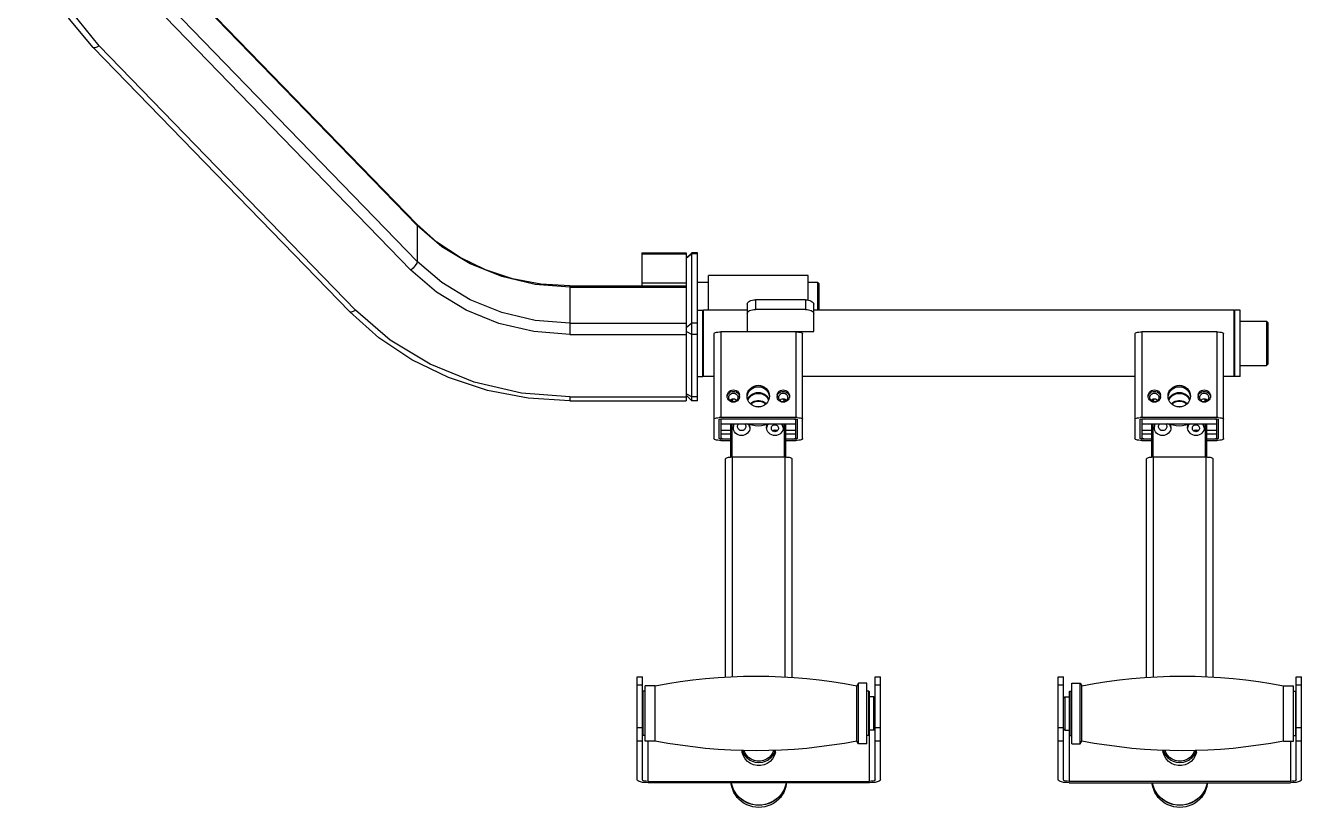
# Model space of a CAD drawing. Header units: millimetres. Extents: x 24547 to 62889, y 34568 to 56011.
# Drawn here: x 29896 to 30622, y 44770 to 45215 of the extents above; entities that cross this region are included whole.
import ezdxf

# ---------------------------------------------------------------- set-up
doc = ezdxf.new("R2010")
doc.units = ezdxf.units.MM
doc.linetypes.add('PEN_TYPE_1', pattern=[0])

# ---------------------------------------------------------------- blocks, each defined once
blk = doc.blocks.new('A$C18FB2BB5')
at = {"color": 7, "linetype": 'PEN_TYPE_1'}
for points in [[(326.47, 432.78), (312.93, 448.93), (302.14, 466.55), (294.27, 485.29), (289.51, 504.82), (287.89, 524.68)], [(329.86, 433.72), (313.95, 453.39), (302.22, 475.16), (295.04, 498.37), (292.63, 522.33)], [(364.65, 482.67), (510.53, 332.1)], [(364.87, 482), (510.76, 331.45)], [(364.87, 461.52), (510.76, 310.97)], [(361.25, 456.51), (507.13, 305.96)], [(329.86, 433.72), (328.48, 432.88), (327.3, 432.55), (326.47, 432.78)], [(326.47, 432.78), (472.35, 282.23)], [(329.86, 433.72), (475.74, 283.16)], [(597.68, 296.97), (581.17, 298.02), (565.03, 301.11), (549.56, 306.19), (535.14, 313.15), (522.02, 321.84), (510.53, 332.1)], [(510.53, 332.1), (510.76, 331.45)], [(597.68, 296.36), (577.98, 297.85), (558.87, 302.28), (540.94, 309.51), (524.74, 319.34), (510.76, 331.45)], [(510.76, 331.45), (510.76, 310.97)], [(638.66, 315.89), (663.87, 315.89)], [(638.66, 315.89), (638.66, 296.97)], [(638.66, 315.25), (663.87, 315.25)], [(667.01, 315.89), (663.87, 312.73)], [(663.87, 315.89), (663.87, 231.54)], [(667.01, 315.25), (663.87, 312.53)], [(670.17, 315.89), (667.01, 315.89)], [(667.01, 231.54), (667.01, 315.89)], [(670.17, 315.25), (667.01, 315.25)], [(670.17, 231.54), (670.17, 315.89)], [(510.76, 310.97), (510.47, 309.86), (509.69, 308.53), (508.52, 307.16), (507.13, 305.96)], [(597.68, 269.4), (577.15, 270.96), (557.25, 275.57), (538.58, 283.11), (521.7, 293.36), (507.13, 305.96)], [(597.68, 275.85), (577.98, 277.34), (558.87, 281.77), (540.94, 289.03), (524.74, 298.85), (510.76, 310.97)], [(638.66, 298.7), (663.87, 298.7)], [(676.48, 298.93), (670.17, 298.93)], [(733.22, 302.88), (676.48, 302.88)], [(676.48, 283.17), (676.48, 302.88)], [(733.22, 288.9), (733.22, 302.88)], [(738.72, 298.93), (733.22, 298.93)], [(738.72, 283.17), (738.72, 298.93)], [(739.52, 298.15), (738.72, 298.93)], [(739.52, 283.17), (739.52, 298.15)], [(597.68, 296.97), (663.87, 296.97)], [(597.68, 296.97), (597.68, 269.4)], [(597.68, 296.36), (663.87, 296.36)], [(475.74, 283.16), (474.35, 282.33), (473.18, 282), (472.35, 282.23)], [(597.68, 233.92), (570.04, 236), (543.23, 242.22), (518.09, 252.38), (495.36, 266.16), (475.74, 283.16)], [(670.17, 283.17), (673.33, 283.17)], [(673.7, 283.17), (673.33, 282.8)], [(673.33, 245.35), (673.33, 283.17)], [(698.54, 283.17), (673.7, 283.17)], [(673.7, 245.35), (673.7, 283.17)], [(698.54, 286.69), (698.64, 287.14), (698.9, 287.6), (699.34, 287.99), (699.92, 288.35), (700.64, 288.66), (701.47, 288.87), (702.36, 289), (703.27, 289.06)], [(698.54, 286.69), (698.54, 271)], [(698.54, 281.22), (698.64, 281.69), (698.9, 282.13), (699.34, 282.55), (699.92, 282.91), (700.64, 283.2), (701.47, 283.42), (702.36, 283.56), (703.27, 283.59)], [(731.63, 289.06), (703.27, 289.06)], [(703.27, 289.06), (703.27, 283.59)], [(731.63, 283.59), (703.27, 283.59)], [(731.63, 289.06), (731.63, 283.59)], [(731.63, 289.06), (732.56, 289), (733.43, 288.87), (734.26, 288.66), (734.98, 288.35), (735.57, 287.99), (736.01, 287.6), (736.28, 287.14), (736.36, 286.69)], [(731.63, 283.59), (732.56, 283.56), (733.43, 283.42), (734.26, 283.2), (734.98, 282.91), (735.57, 282.55), (736.01, 282.13), (736.28, 281.69), (736.36, 281.22)], [(736.36, 271), (736.36, 286.69)], [(975.54, 283.17), (736.36, 283.17)], [(975.54, 245.35), (975.54, 283.17)], [(975.91, 282.8), (975.54, 283.17)], [(975.91, 245.35), (975.91, 283.17)], [(979.06, 283.17), (975.91, 283.17)], [(979.06, 245.35), (979.06, 283.17)], [(597.68, 231.54), (573.98, 233.04), (550.77, 237.5), (528.57, 244.84), (507.8, 254.88), (488.92, 267.45), (472.35, 282.23)], [(979.06, 276.86), (994.08, 276.86)], [(994.08, 276.86), (994.08, 251.66)], [(994.08, 276.86), (994.83, 276.11)], [(994.83, 276.11), (994.83, 252.41)], [(597.68, 275.85), (663.87, 275.85)], [(597.68, 269.4), (663.87, 269.4)], [(667.01, 275.86), (663.87, 273.15)], [(667.01, 269.4), (663.87, 270.96)], [(670.17, 275.86), (667.01, 275.86)], [(670.17, 269.4), (667.01, 269.4)], [(679.63, 269.76), (679.72, 269.99), (680.02, 270.22), (680.49, 270.41), (681.11, 270.57), (681.86, 270.69), (682.69, 270.77), (683.56, 270.79)], [(679.63, 269.76), (679.63, 210.04)], [(726.13, 270.79), (683.56, 270.79)], [(683.56, 270.79), (683.56, 222.07)], [(698.54, 271), (736.36, 271)], [(726.13, 270.79), (726.13, 222.07)], [(726.13, 270.79), (727.01, 270.77), (727.84, 270.69), (728.58, 270.57), (729.2, 270.41), (729.67, 270.22), (729.97, 269.99), (730.07, 269.76)], [(730.07, 210.04), (730.07, 269.76)], [(919.18, 269.76), (919.27, 269.99), (919.57, 270.22), (920.04, 270.41), (920.66, 270.57), (921.41, 270.69), (922.24, 270.77), (923.12, 270.79)], [(919.18, 269.76), (919.18, 210.04)], [(965.68, 270.79), (923.12, 270.79)], [(923.12, 270.79), (923.12, 222.07)], [(965.68, 270.79), (965.68, 222.07)], [(965.68, 270.79), (966.56, 270.77), (967.39, 270.69), (968.13, 270.57), (968.75, 270.41), (969.23, 270.22), (969.52, 269.99), (969.62, 269.76)], [(969.62, 210.04), (969.62, 269.76)], [(979.06, 251.66), (994.08, 251.66)], [(994.08, 251.66), (994.83, 252.41)], [(670.17, 245.35), (673.33, 245.35)], [(673.7, 245.35), (673.33, 245.74)], [(679.63, 245.35), (673.7, 245.35)], [(698.52, 233.86), (698.6, 235.45), (698.96, 236.61), (699.55, 237.66), (700.35, 238.61), (701.31, 239.36), (702.41, 239.94), (703.6, 240.3), (704.84, 240.4), (706.09, 240.3), (707.28, 239.94), (708.39, 239.36), (709.35, 238.61), (710.14, 237.66), (710.73, 236.61), (711.09, 235.45), (711.17, 233.86)], [(698.6, 234.67), (698.96, 235.84), (699.55, 236.88), (700.35, 237.83), (701.31, 238.58), (702.41, 239.16), (703.6, 239.5), (704.84, 239.62), (706.09, 239.5), (707.28, 239.16), (708.39, 238.58), (709.35, 237.83), (710.14, 236.88), (710.73, 235.84), (711.09, 234.67)], [(698.8, 235.32), (698.88, 235.58), (699.34, 236.56), (699.99, 237.44), (700.77, 238.18), (701.68, 238.8), (702.69, 239.26), (703.76, 239.52), (704.85, 239.62), (705.96, 239.52), (707.03, 239.26), (708.04, 238.8), (708.94, 238.18), (709.74, 237.44), (710.37, 236.56), (710.75, 235.78)], [(919.18, 245.35), (730.07, 245.35)], [(938.07, 233.86), (938.15, 235.45), (938.51, 236.61), (939.1, 237.66), (939.9, 238.61), (940.86, 239.36), (941.96, 239.94), (943.15, 240.3), (944.39, 240.4), (945.64, 240.3), (946.83, 239.94), (947.94, 239.36), (948.9, 238.61), (949.69, 237.66), (950.28, 236.61), (950.64, 235.45), (950.74, 233.86)], [(938.15, 234.67), (938.51, 235.84), (939.1, 236.88), (939.9, 237.83), (940.86, 238.58), (941.96, 239.16), (943.15, 239.5), (944.39, 239.62), (945.64, 239.5), (946.83, 239.16), (947.94, 238.58), (948.9, 237.83), (949.69, 236.88), (950.28, 235.84), (950.64, 234.67)], [(938.35, 235.32), (938.43, 235.58), (938.89, 236.56), (939.54, 237.44), (940.32, 238.18), (941.23, 238.8), (942.24, 239.26), (943.3, 239.52), (944.42, 239.62), (945.51, 239.52), (946.59, 239.26), (947.59, 238.8), (948.51, 238.18), (949.29, 237.44), (949.92, 236.56), (950.3, 235.78)], [(975.54, 245.35), (969.62, 245.35)], [(975.91, 245.74), (975.54, 245.35)], [(979.06, 245.35), (975.91, 245.35)], [(597.68, 233.92), (663.87, 233.92)], [(597.68, 233.92), (597.68, 231.54)], [(667.01, 233.92), (663.87, 235.5)], [(667.01, 231.54), (663.94, 234.64)], [(670.17, 233.92), (667.01, 233.92)], [(694.18, 233.48), (693.92, 232.75), (693.48, 232.1), (692.92, 231.54), (692.24, 231.12), (691.47, 230.86), (690.68, 230.8), (689.88, 230.86), (689.11, 231.12), (688.43, 231.54), (687.86, 232.1), (687.44, 232.75), (687.16, 233.48), (687.08, 234.25)], [(687.13, 233.86), (687.16, 235.03), (687.44, 235.76), (687.86, 236.43), (688.43, 236.98), (689.11, 237.37), (689.88, 237.63), (690.68, 237.73), (691.47, 237.63), (692.24, 237.37), (692.92, 236.98), (693.48, 236.43), (693.92, 235.76), (694.18, 235.03)], [(687.16, 234.25), (687.44, 234.98), (687.86, 235.65), (688.43, 236.2), (689.11, 236.59), (689.88, 236.85), (690.68, 236.95), (691.47, 236.85), (692.24, 236.59), (692.92, 236.2), (693.48, 235.65), (693.92, 234.98), (694.18, 234.25)], [(688.11, 233.46), (688.17, 234.02), (688.35, 234.54), (688.66, 235.03), (689.07, 235.42), (689.55, 235.71), (690.11, 235.91), (690.68, 235.95), (691.25, 235.91), (691.78, 235.71), (692.27, 235.42), (692.68, 235.03), (692.99, 234.54), (693.18, 234.02), (693.25, 233.46)], [(693.25, 233.46), (693.18, 232.91), (692.99, 232.39), (692.68, 231.93), (692.27, 231.53), (691.78, 231.23), (691.25, 231.06), (690.68, 230.99), (690.11, 231.06), (689.55, 231.23), (689.07, 231.53), (688.66, 231.93), (688.35, 232.39), (688.17, 232.91), (688.11, 233.46)], [(688.74, 231.84), (689.07, 232.16), (689.55, 232.46), (690.11, 232.62), (690.68, 232.68), (691.25, 232.62), (691.78, 232.46), (692.27, 232.16), (692.6, 231.84)], [(689.52, 232.42), (689.28, 231.41)], [(690.34, 232.65), (690.03, 231.09)], [(694.23, 233.86), (694.18, 235.03)], [(694.18, 233.48), (694.26, 234.25)], [(698.6, 233.06), (698.49, 234.25)], [(698.52, 233.82), (698.55, 234.25)], [(698.55, 234.25), (698.8, 235.32)], [(711.22, 234.25), (711.09, 233.06), (710.73, 231.9), (710.14, 230.83), (709.35, 229.92), (708.39, 229.14), (707.28, 228.58), (706.09, 228.22), (704.84, 228.09), (703.6, 228.22), (702.41, 228.58), (701.31, 229.14), (700.35, 229.92), (699.55, 230.83), (698.96, 231.9), (698.6, 233.06)], [(698.85, 232.24), (698.88, 232.33), (699.34, 233.27), (699.99, 234.15), (700.77, 234.93), (701.68, 235.55), (702.69, 235.99), (703.76, 236.26), (704.85, 236.36), (705.96, 236.26), (707.03, 235.99), (708.04, 235.55), (708.94, 234.93), (709.74, 234.15), (710.37, 233.27), (710.84, 232.33), (710.84, 232.29)], [(698.96, 231.9), (699.17, 232.39), (699.63, 233.17), (700.21, 233.89), (700.91, 234.51), (701.7, 235.01), (702.54, 235.42), (703.44, 235.68), (704.38, 235.81), (705.33, 235.81), (706.24, 235.68), (707.15, 235.42), (707.99, 235.01), (708.78, 234.51), (709.46, 233.89), (710.05, 233.17), (710.53, 232.39), (710.73, 231.9)], [(715.45, 234.25), (715.55, 233.48)], [(715.55, 235.03), (715.5, 233.86)], [(715.55, 235.03), (715.81, 235.76), (716.23, 236.43), (716.8, 236.98), (717.48, 237.37), (718.25, 237.63), (719.05, 237.73), (719.84, 237.63), (720.59, 237.37), (721.28, 236.98), (721.85, 236.43), (722.29, 235.76), (722.55, 235.03), (722.58, 233.86)], [(715.55, 234.25), (715.81, 234.98), (716.23, 235.65), (716.8, 236.2), (717.48, 236.59), (718.25, 236.85), (719.05, 236.95), (719.84, 236.85), (720.59, 236.59), (721.28, 236.2), (721.85, 235.65), (722.29, 234.98), (722.55, 234.25)], [(722.64, 234.25), (722.55, 233.48), (722.29, 232.75), (721.85, 232.1), (721.28, 231.54), (720.59, 231.12), (719.84, 230.86), (719.05, 230.8), (718.25, 230.86), (717.48, 231.12), (716.8, 231.54), (716.23, 232.1), (715.81, 232.75), (715.55, 233.48)], [(716.47, 233.46), (716.52, 234.02), (716.72, 234.54), (717.03, 235.03), (717.43, 235.42), (717.92, 235.71), (718.46, 235.91), (719.05, 235.95), (719.62, 235.91), (720.15, 235.71), (720.64, 235.42), (721.05, 235.03), (721.36, 234.54), (721.55, 234.02), (721.62, 233.46)], [(721.62, 233.46), (721.55, 232.91), (721.36, 232.39), (721.05, 231.93), (720.64, 231.53), (720.15, 231.23), (719.62, 231.06), (719.05, 230.99), (718.46, 231.06), (717.92, 231.23), (717.43, 231.53), (717.03, 231.93), (716.72, 232.39), (716.52, 232.91), (716.47, 233.46)], [(717.11, 231.84), (717.43, 232.16), (717.92, 232.46), (718.46, 232.62), (719.05, 232.68), (719.62, 232.62), (720.15, 232.46), (720.64, 232.16), (720.97, 231.84)], [(719.66, 231.06), (719.36, 232.65)], [(720.41, 231.38), (720.17, 232.44)], [(933.73, 233.48), (933.45, 232.75), (933.03, 232.1), (932.47, 231.54), (931.79, 231.12), (931.03, 230.86), (930.23, 230.8), (929.43, 230.86), (928.67, 231.12), (927.98, 231.54), (927.41, 232.1), (926.99, 232.75), (926.73, 233.48), (926.63, 234.25)], [(926.68, 233.86), (926.73, 235.03), (926.99, 235.76), (927.41, 236.43), (927.98, 236.98), (928.67, 237.37), (929.43, 237.63), (930.23, 237.73), (931.03, 237.63), (931.79, 237.37), (932.47, 236.98), (933.03, 236.43), (933.45, 235.76), (933.73, 235.03)], [(926.73, 234.25), (926.99, 234.98), (927.41, 235.65), (927.98, 236.2), (928.67, 236.59), (929.43, 236.85), (930.23, 236.95), (931.03, 236.85), (931.79, 236.59), (932.47, 236.2), (933.03, 235.65), (933.45, 234.98), (933.73, 234.25)], [(927.66, 233.46), (927.72, 234.02), (927.92, 234.54), (928.21, 235.03), (928.62, 235.42), (929.1, 235.71), (929.66, 235.91), (930.23, 235.95), (930.8, 235.91), (931.33, 235.71), (931.82, 235.42), (932.25, 235.03), (932.54, 234.54), (932.73, 234.02), (932.8, 233.46)], [(932.8, 233.46), (932.73, 232.91), (932.54, 232.39), (932.25, 231.93), (931.82, 231.53), (931.33, 231.23), (930.8, 231.06), (930.23, 230.99), (929.66, 231.06), (929.1, 231.23), (928.62, 231.53), (928.21, 231.93), (927.92, 232.39), (927.72, 232.91), (927.66, 233.46)], [(928.31, 231.84), (928.62, 232.16), (929.1, 232.46), (929.66, 232.62), (930.23, 232.68), (930.8, 232.62), (931.33, 232.46), (931.82, 232.16), (932.15, 231.84)], [(929.07, 232.42), (928.83, 231.41)], [(929.89, 232.65), (929.58, 231.09)], [(933.78, 233.86), (933.73, 235.03)], [(933.73, 233.48), (933.82, 234.25)], [(938.15, 233.06), (938.02, 234.25)], [(938.07, 233.82), (938.11, 234.25)], [(938.11, 234.25), (938.35, 235.32)], [(950.77, 234.25), (950.64, 233.06), (950.28, 231.9), (949.69, 230.83), (948.9, 229.92), (947.94, 229.14), (946.83, 228.58), (945.64, 228.22), (944.39, 228.09), (943.15, 228.22), (941.96, 228.58), (940.86, 229.14), (939.9, 229.92), (939.1, 230.83), (938.51, 231.9), (938.15, 233.06)], [(938.4, 232.24), (938.43, 232.33), (938.89, 233.27), (939.54, 234.15), (940.32, 234.93), (941.23, 235.55), (942.24, 235.99), (943.3, 236.26), (944.42, 236.36), (945.51, 236.26), (946.59, 235.99), (947.59, 235.55), (948.51, 234.93), (949.29, 234.15), (949.92, 233.27), (950.39, 232.33), (950.41, 232.29)], [(938.51, 231.9), (938.72, 232.39), (939.2, 233.17), (939.77, 233.89), (940.47, 234.51), (941.25, 235.01), (942.09, 235.42), (942.99, 235.68), (943.93, 235.81), (944.88, 235.81), (945.8, 235.68), (946.7, 235.42), (947.55, 235.01), (948.33, 234.51), (949.01, 233.89), (949.6, 233.17), (950.08, 232.39), (950.28, 231.9)], [(955, 234.25), (955.1, 233.48)], [(955.1, 235.03), (955.05, 233.86)], [(955.1, 235.03), (955.36, 235.76), (955.78, 236.43), (956.35, 236.98), (957.03, 237.37), (957.8, 237.63), (958.6, 237.73), (959.39, 237.63), (960.14, 237.37), (960.83, 236.98), (961.41, 236.43), (961.84, 235.76), (962.1, 235.03), (962.15, 233.86)], [(955.1, 234.25), (955.36, 234.98), (955.78, 235.65), (956.35, 236.2), (957.03, 236.59), (957.8, 236.85), (958.6, 236.95), (959.39, 236.85), (960.14, 236.59), (960.83, 236.2), (961.41, 235.65), (961.84, 234.98), (962.1, 234.25)], [(962.19, 234.25), (962.1, 233.48), (961.84, 232.75), (961.41, 232.1), (960.83, 231.54), (960.14, 231.12), (959.39, 230.86), (958.6, 230.8), (957.8, 230.86), (957.03, 231.12), (956.35, 231.54), (955.78, 232.1), (955.36, 232.75), (955.1, 233.48)], [(956.03, 233.46), (956.09, 234.02), (956.27, 234.54), (956.58, 235.03), (956.99, 235.42), (957.47, 235.71), (958.03, 235.91), (958.6, 235.95), (959.17, 235.91), (959.7, 235.71), (960.21, 235.42), (960.6, 235.03), (960.91, 234.54), (961.1, 234.02), (961.17, 233.46)], [(961.17, 233.46), (961.1, 232.91), (960.91, 232.39), (960.6, 231.93), (960.21, 231.53), (959.7, 231.23), (959.17, 231.06), (958.6, 230.99), (958.03, 231.06), (957.47, 231.23), (956.99, 231.53), (956.58, 231.93), (956.27, 232.39), (956.09, 232.91), (956.03, 233.46)], [(956.68, 231.84), (956.99, 232.16), (957.47, 232.46), (958.03, 232.62), (958.6, 232.68), (959.17, 232.62), (959.7, 232.46), (960.21, 232.16), (960.52, 231.84)], [(959.23, 231.06), (958.91, 232.65)], [(959.96, 231.38), (959.72, 232.44)], [(597.68, 231.54), (663.87, 231.54)], [(670.17, 231.54), (667.01, 231.54)], [(700.35, 229.92), (700.91, 230.42), (701.7, 230.93), (702.54, 231.32), (703.44, 231.58), (704.38, 231.74), (705.33, 231.74), (706.24, 231.58), (707.15, 231.32), (707.99, 230.93), (708.78, 230.42), (709.35, 229.92)], [(700.54, 229.75), (700.77, 229.95), (701.68, 230.57), (702.69, 231.02), (703.76, 231.32), (704.85, 231.4), (705.96, 231.32), (707.03, 231.02), (708.04, 230.57), (708.94, 229.95), (709.17, 229.75)], [(704.69, 228.13), (705, 228.13)], [(939.9, 229.92), (940.47, 230.42), (941.25, 230.93), (942.09, 231.32), (942.99, 231.58), (943.93, 231.74), (944.88, 231.74), (945.8, 231.58), (946.7, 231.32), (947.55, 230.93), (948.33, 230.42), (948.9, 229.92)], [(940.09, 229.75), (940.32, 229.95), (941.23, 230.57), (942.24, 231.02), (943.3, 231.32), (944.42, 231.4), (945.51, 231.32), (946.59, 231.02), (947.59, 230.57), (948.51, 229.95), (948.72, 229.75)], [(944.24, 228.13), (944.55, 228.13)], [(679.63, 221.06), (679.72, 221.29), (680.02, 221.49), (680.49, 221.68), (681.11, 221.84), (681.86, 221.97), (682.65, 222.04)], [(683.56, 222.07), (682.65, 222.04)], [(682.65, 221.06), (683.56, 221.29)], [(682.65, 210.04), (682.65, 221.06)], [(726.13, 222.07), (683.56, 222.07)], [(683.56, 221.29), (726.13, 221.29)], [(683.56, 221.29), (683.56, 209.8)], [(685.14, 221.29), (683.58, 220.9)], [(683.58, 218.44), (726.14, 218.44)], [(689.08, 218.44), (689.08, 199.53)], [(689.86, 218.44), (689.86, 199.56)], [(690.66, 216.34), (691.2, 218.44)], [(693.02, 216.9), (693.07, 217.29), (693.18, 217.68), (693.35, 218.03), (693.57, 218.36), (693.67, 218.44)], [(697.11, 218.44), (697.19, 218.36), (697.43, 218.03), (697.61, 217.68), (697.71, 217.29), (697.74, 216.9)], [(699.71, 217.77), (698.39, 218.44)], [(704.84, 217.12), (703.08, 217.25), (701.37, 217.61), (699.71, 218.2)], [(699.71, 218.2), (699.71, 217.77)], [(699.71, 218.2), (700.12, 216.34)], [(700.57, 217.87), (700.35, 218.44)], [(709.98, 218.2), (708.32, 217.61), (706.6, 217.25), (704.84, 217.12)], [(709.57, 216.34), (709.98, 218.2)], [(711.28, 218.44), (709.98, 217.77)], [(711.18, 218.44), (709.98, 217.84)], [(709.98, 218.2), (709.98, 217.77)], [(712.28, 215.94), (712.29, 216.18), (712.41, 216.64), (712.63, 217.06), (712.96, 217.42), (713.37, 217.68), (713.82, 217.84), (714.31, 217.9)], [(714.31, 217.9), (714.78, 217.84), (715.25, 217.68), (715.64, 217.42), (715.97, 217.06), (716.2, 216.64), (716.31, 216.18), (716.33, 215.94)], [(719, 216.34), (718.23, 218.44)], [(718.48, 218.44), (719.03, 216.34)], [(719.83, 199.58), (719.83, 218.44)], [(720.59, 199.56), (720.59, 218.44)], [(724.56, 221.29), (726.14, 220.9)], [(727.04, 222.04), (726.13, 222.07)], [(726.13, 221.29), (727.04, 221.06)], [(726.14, 210.22), (726.14, 221.29)], [(727.04, 222.04), (727.84, 221.97), (728.58, 221.84), (729.2, 221.68), (729.67, 221.49), (729.97, 221.29), (730.07, 221.06)], [(727.04, 221.06), (727.04, 210.04)], [(919.18, 221.06), (919.27, 221.29), (919.57, 221.49), (920.04, 221.68), (920.66, 221.84), (921.41, 221.97), (922.2, 222.04)], [(923.12, 222.07), (922.2, 222.04)], [(922.2, 221.06), (923.12, 221.29)], [(922.2, 210.04), (922.2, 221.06)], [(965.68, 222.07), (923.12, 222.07)], [(923.12, 221.29), (965.68, 221.29)], [(923.12, 221.29), (923.12, 209.8)], [(924.71, 221.29), (923.13, 220.9)], [(923.13, 218.44), (965.69, 218.44)], [(928.63, 218.44), (928.63, 199.53)], [(929.41, 218.44), (929.41, 199.56)], [(930.21, 216.34), (930.75, 218.44)], [(932.59, 216.9), (932.62, 217.29), (932.73, 217.68), (932.9, 218.03), (933.12, 218.36), (933.22, 218.44)], [(936.66, 218.44), (936.74, 218.36), (936.98, 218.03), (937.16, 217.68), (937.26, 217.29), (937.29, 216.9)], [(939.28, 217.77), (937.94, 218.44)], [(939.28, 218.2), (939.28, 217.77)], [(944.39, 217.12), (942.63, 217.25), (940.92, 217.61), (939.28, 218.2)], [(939.28, 218.2), (939.67, 216.34)], [(940.12, 217.87), (939.9, 218.44)], [(949.53, 218.2), (947.87, 217.61), (946.15, 217.25), (944.39, 217.12)], [(949.12, 216.34), (949.53, 218.2)], [(950.83, 218.44), (949.53, 217.77)], [(950.74, 218.44), (949.53, 217.84)], [(949.53, 218.2), (949.53, 217.77)], [(951.83, 215.94), (951.84, 216.18), (951.96, 216.64), (952.18, 217.06), (952.51, 217.42), (952.92, 217.68), (953.37, 217.84), (953.86, 217.9)], [(953.86, 217.9), (954.33, 217.84), (954.8, 217.68), (955.2, 217.42), (955.52, 217.06), (955.75, 216.64), (955.86, 216.18), (955.88, 215.94)], [(958.55, 216.34), (957.78, 218.44)], [(958.04, 218.44), (958.58, 216.34)], [(959.38, 199.58), (959.38, 218.44)], [(960.16, 199.56), (960.16, 218.44)], [(964.11, 221.29), (965.69, 220.9)], [(966.59, 222.04), (965.68, 222.07)], [(965.68, 221.29), (966.59, 221.06)], [(965.69, 210.22), (965.69, 221.29)], [(966.59, 222.04), (967.39, 221.97), (968.13, 221.84), (968.75, 221.68), (969.23, 221.49), (969.52, 221.29), (969.62, 221.06)], [(966.59, 221.06), (966.59, 210.04)], [(689.08, 214.62), (683.58, 214.62)], [(689.08, 212.66), (683.58, 212.66)], [(700.12, 216.34), (700.04, 215.5), (699.78, 214.62), (699.34, 213.82), (698.73, 213.12), (698, 212.53), (697.17, 212.11), (696.26, 211.85), (695.32, 211.78), (694.39, 211.88), (693.48, 212.16), (692.66, 212.6), (691.95, 213.22), (691.38, 213.93), (690.95, 214.75), (690.71, 215.63), (690.66, 216.34)], [(697.74, 216.9), (697.71, 216.5), (697.61, 216.11), (697.43, 215.76), (697.19, 215.43), (696.89, 215.14), (696.57, 214.91), (696.19, 214.75), (695.8, 214.65), (695.4, 214.62), (694.97, 214.65), (694.58, 214.75), (694.21, 214.91), (693.87, 215.14), (693.57, 215.43), (693.35, 215.76), (693.18, 216.11), (693.07, 216.5), (693.02, 216.9)], [(700.07, 216.34), (699.71, 217.77)], [(719.03, 216.34), (718.96, 215.63), (718.74, 214.75), (718.31, 213.93), (717.74, 213.22), (717.03, 212.6), (716.2, 212.16), (715.3, 211.88), (714.37, 211.78), (713.43, 211.85), (712.52, 212.11), (711.69, 212.53), (710.96, 213.12), (710.35, 213.82), (709.92, 214.62), (709.65, 215.5), (709.57, 216.34)], [(709.98, 217.77), (709.62, 216.34)], [(714.31, 213.97), (713.82, 214.03), (713.37, 214.19), (712.96, 214.45), (712.63, 214.81), (712.41, 215.24), (712.29, 215.69), (712.28, 215.94)], [(712.91, 214.52), (714.31, 215.04)], [(715.55, 214.62), (713.04, 214.62)], [(716.33, 215.94), (716.31, 215.69), (716.2, 215.24), (715.97, 214.81), (715.64, 214.45), (715.25, 214.19), (714.78, 214.03), (714.31, 213.97)], [(714.31, 215.04), (715.68, 214.52)], [(726.14, 214.62), (720.59, 214.62)], [(726.14, 212.66), (720.59, 212.66)], [(928.63, 214.62), (923.13, 214.62)], [(928.63, 212.66), (923.13, 212.66)], [(930.26, 215.63), (930.21, 216.34)], [(939.67, 216.34), (939.59, 215.5), (939.33, 214.62), (938.89, 213.82), (938.28, 213.12), (937.55, 212.53), (936.72, 212.11), (935.81, 211.85), (934.87, 211.78), (933.94, 211.88), (933.04, 212.16), (932.21, 212.6), (931.5, 213.22), (930.93, 213.93), (930.52, 214.75), (930.26, 215.63)], [(937.29, 216.9), (937.26, 216.5), (937.16, 216.11), (936.98, 215.76), (936.74, 215.43), (936.46, 215.14), (936.12, 214.91), (935.75, 214.75), (935.35, 214.65), (934.95, 214.62), (934.52, 214.65), (934.13, 214.75), (933.76, 214.91), (933.42, 215.14), (933.12, 215.43), (932.9, 215.76), (932.73, 216.11), (932.62, 216.5), (932.59, 216.9)], [(939.62, 216.34), (939.28, 217.77)], [(958.58, 216.34), (958.52, 215.63), (958.29, 214.75), (957.86, 213.93), (957.29, 213.22), (956.58, 212.6), (955.75, 212.16), (954.85, 211.88), (953.93, 211.78), (952.98, 211.85), (952.07, 212.11), (951.24, 212.53), (950.51, 213.12), (949.92, 213.82), (949.47, 214.62), (949.21, 215.5), (949.12, 216.34)], [(949.53, 217.77), (949.17, 216.34)], [(953.86, 213.97), (953.37, 214.03), (952.92, 214.19), (952.51, 214.45), (952.18, 214.81), (951.96, 215.24), (951.84, 215.69), (951.83, 215.94)], [(952.46, 214.52), (953.86, 215.04)], [(955.11, 214.62), (952.59, 214.62)], [(955.88, 215.94), (955.86, 215.69), (955.75, 215.24), (955.52, 214.81), (955.2, 214.45), (954.8, 214.19), (954.33, 214.03), (953.86, 213.97)], [(953.86, 215.04), (955.23, 214.52)], [(965.69, 214.62), (960.16, 214.62)], [(965.69, 212.66), (960.16, 212.66)], [(683.56, 209.02), (682.69, 209.05), (681.86, 209.12), (681.11, 209.25), (680.49, 209.41), (680.02, 209.6), (679.72, 209.82), (679.63, 210.04)], [(683.56, 209.8), (682.65, 210.04)], [(689.08, 209.8), (683.56, 209.8)], [(683.56, 209.02), (689.08, 209.02)], [(685.14, 209.8), (683.58, 210.22)], [(726.13, 209.8), (720.59, 209.8)], [(720.59, 209.02), (726.13, 209.02)], [(724.56, 209.8), (726.14, 210.22)], [(726.13, 210.22), (726.13, 209.8)], [(727.04, 210.04), (726.13, 209.8)], [(730.07, 210.04), (729.97, 209.82), (729.67, 209.6), (729.2, 209.41), (728.58, 209.25), (727.84, 209.12), (727.01, 209.05), (726.13, 209.02)], [(923.12, 209.02), (922.24, 209.05), (921.41, 209.12), (920.66, 209.25), (920.04, 209.41), (919.57, 209.6), (919.27, 209.82), (919.18, 210.04)], [(923.12, 209.8), (922.2, 210.04)], [(928.63, 209.8), (923.12, 209.8)], [(923.12, 209.02), (928.63, 209.02)], [(924.71, 209.8), (923.13, 210.22)], [(965.68, 209.8), (960.16, 209.8)], [(960.16, 209.02), (965.68, 209.02)], [(964.11, 209.8), (965.69, 210.22)], [(965.68, 210.22), (965.68, 209.8)], [(966.59, 210.04), (965.68, 209.8)], [(969.62, 210.04), (969.52, 209.82), (969.23, 209.6), (968.75, 209.41), (968.13, 209.25), (967.39, 209.12), (966.56, 209.05), (965.68, 209.02)], [(686.23, 198.57), (686.32, 198.76), (686.54, 198.96), (686.9, 199.12), (687.39, 199.28), (687.98, 199.41), (688.66, 199.5), (689.08, 199.53)], [(686.23, 74.19), (686.23, 198.57)], [(689.08, 199.53), (690.17, 199.58)], [(690.17, 199.58), (720.14, 199.58)], [(690.17, 74.4), (690.17, 199.58)], [(720.14, 199.58), (720.89, 199.55), (721.63, 199.5), (722.32, 199.41), (722.9, 199.28), (723.39, 199.12), (723.75, 198.96), (723.98, 198.76), (724.06, 198.57)], [(720.14, 74.22), (720.14, 199.58)], [(724.06, 74.02), (724.06, 198.57)], [(925.78, 198.57), (925.87, 198.76), (926.09, 198.96), (926.45, 199.12), (926.94, 199.28), (927.53, 199.41), (928.21, 199.5), (928.63, 199.53)], [(925.78, 74.02), (925.78, 198.57)], [(928.63, 199.53), (929.72, 199.58)], [(929.72, 199.58), (959.69, 199.58)], [(929.72, 74.22), (929.72, 199.58)], [(959.69, 74.4), (959.69, 199.58)], [(959.69, 199.58), (960.45, 199.55), (961.18, 199.5), (961.87, 199.41), (962.45, 199.28), (962.94, 199.12), (963.32, 198.96), (963.53, 198.76), (963.61, 198.57)], [(963.61, 74.19), (963.61, 198.57)], [(635.92, 74.48), (638.95, 74.48)], [(635.92, 15.69), (635.92, 74.48)], [(638.95, 15.69), (638.95, 74.48)], [(646.21, 69.3), (653.31, 70.59), (660.44, 71.7), (667.59, 72.65), (674.76, 73.42), (681.95, 74.03), (689.15, 74.46), (696.35, 74.72), (703.57, 74.81), (710.78, 74.72), (718, 74.46), (725.2, 74.03), (732.38, 73.42), (739.55, 72.65), (746.7, 71.7), (753.83, 70.59), (760.94, 69.3)], [(771.34, 74.48), (774.37, 74.48)], [(771.34, 15.69), (771.34, 74.48)], [(774.37, 15.69), (774.37, 74.48)], [(875.48, 74.48), (878.5, 74.48)], [(875.48, 15.69), (875.48, 74.48)], [(878.5, 15.69), (878.5, 74.48)], [(888.92, 69.3), (896.02, 70.59), (903.14, 71.7), (910.29, 72.65), (917.46, 73.42), (924.65, 74.03), (931.85, 74.46), (939.06, 74.72), (946.28, 74.81), (953.49, 74.72), (960.7, 74.46), (967.9, 74.03), (975.09, 73.42), (982.26, 72.65), (989.41, 71.7), (996.53, 70.59), (1003.63, 69.3)], [(1010.89, 74.48), (1013.92, 74.48)], [(1010.89, 15.69), (1010.89, 74.48)], [(1013.92, 15.69), (1013.92, 74.48)], [(635.92, 69.79), (638.95, 69.79)], [(639.34, 66.15), (638.95, 65.77)], [(640.53, 66.15), (639.34, 66.15)], [(639.34, 40.94), (639.34, 66.15)], [(646.21, 69.3), (640.53, 69.3)], [(640.53, 37.79), (640.53, 69.3)], [(646.21, 37.79), (646.21, 69.3)], [(761.88, 70.87), (760.94, 69.3)], [(760.94, 37.79), (760.94, 69.3)], [(766.62, 70.87), (761.88, 70.87)], [(761.88, 36.2), (761.88, 70.87)], [(766.62, 36.2), (766.62, 70.87)], [(767.81, 66.15), (766.62, 66.15)], [(767.81, 40.94), (767.81, 66.15)], [(768.18, 65.77), (767.81, 66.15)], [(768.18, 41.31), (768.18, 65.77)], [(771.34, 69.79), (774.37, 69.79)], [(875.48, 69.79), (878.5, 69.79)], [(881.66, 65.77), (882.03, 66.15)], [(881.66, 65.77), (881.66, 41.31)], [(882.03, 66.15), (883.24, 66.15)], [(882.03, 66.15), (882.03, 40.94)], [(883.24, 70.87), (887.96, 70.87)], [(883.24, 36.2), (883.24, 70.87)], [(887.96, 36.2), (887.96, 70.87)], [(887.96, 70.87), (888.9, 69.3)], [(888.9, 37.79), (888.9, 69.3)], [(1003.65, 69.3), (1003.63, 69.3)], [(1003.65, 69.3), (1009.31, 69.3)], [(1003.65, 37.79), (1003.65, 69.3)], [(1009.31, 37.79), (1009.31, 69.3)], [(1009.31, 66.15), (1010.52, 66.15)], [(1010.52, 66.15), (1010.52, 40.94)], [(1010.52, 66.15), (1010.89, 65.77)], [(1010.89, 69.79), (1013.92, 69.79)], [(770.56, 62.99), (768.18, 62.99)], [(770.56, 44.08), (770.56, 62.99)], [(771.34, 62.21), (770.56, 62.99)], [(878.5, 62.21), (879.28, 62.99)], [(879.28, 62.99), (881.66, 62.99)], [(879.28, 62.99), (879.28, 44.08)], [(638.95, 45.44), (635.92, 45.44)], [(770.56, 44.08), (768.18, 44.08)], [(771.34, 44.87), (770.56, 44.08)], [(774.37, 45.44), (771.34, 45.44)], [(878.5, 45.44), (875.48, 45.44)], [(878.5, 44.87), (879.28, 44.08)], [(879.28, 44.08), (881.66, 44.08)], [(1013.92, 45.44), (1010.89, 45.44)], [(638.95, 37.73), (635.92, 37.73)], [(639.34, 40.94), (638.95, 41.31)], [(640.53, 40.94), (639.34, 40.94)], [(646.21, 37.79), (640.53, 37.79)], [(642.11, 14.88), (642.11, 37.79)], [(760.94, 37.79), (753.83, 36.51), (746.7, 35.4), (739.55, 34.45), (732.38, 33.68), (725.2, 33.07), (718, 32.64), (710.78, 32.38), (703.57, 32.29), (696.35, 32.38), (689.15, 32.64), (681.95, 33.07), (674.76, 33.68), (667.59, 34.45), (660.44, 35.4), (653.31, 36.51), (646.21, 37.79)], [(761.88, 36.2), (760.94, 37.79)], [(767.81, 40.94), (766.62, 40.94)], [(768.18, 41.31), (767.81, 40.94)], [(768.18, 14.88), (768.18, 41.31)], [(774.37, 37.73), (771.34, 37.73)], [(878.5, 37.73), (875.48, 37.73)], [(881.66, 41.31), (881.66, 14.88)], [(881.66, 41.31), (882.03, 40.94)], [(882.03, 40.94), (883.24, 40.94)], [(887.96, 36.2), (888.9, 37.79)], [(888.9, 37.79), (888.92, 37.79)], [(1003.63, 37.79), (996.53, 36.51), (989.41, 35.4), (982.26, 34.45), (975.09, 33.68), (967.9, 33.07), (960.7, 32.64), (953.49, 32.38), (946.28, 32.29), (939.06, 32.38), (931.85, 32.64), (924.65, 33.07), (917.46, 33.68), (910.29, 34.45), (903.14, 35.4), (896.02, 36.51), (888.92, 37.79)], [(1003.65, 37.79), (1009.31, 37.79)], [(1007.73, 37.79), (1007.73, 14.88)], [(1009.31, 40.94), (1010.52, 40.94)], [(1010.52, 40.94), (1010.89, 41.31)], [(1013.92, 37.73), (1010.89, 37.73)], [(714.59, 31.22), (713.95, 29.36), (712.94, 27.67), (711.61, 26.24), (709.98, 25.08), (708.12, 24.28), (706.16, 23.89), (704.14, 23.89), (702.17, 24.28), (700.33, 25.08), (698.68, 26.24), (697.35, 27.67), (696.34, 29.36), (695.72, 31.22), (695.59, 32.42)], [(695.69, 32.36), (695.82, 30.93)], [(698.46, 28.13), (697.29, 29.53), (696.41, 31.09), (696, 32.42)], [(713.48, 32.5), (713.11, 31.36), (712.19, 29.85), (710.97, 28.55), (709.49, 27.51), (707.83, 26.79), (706.06, 26.43), (704.24, 26.43), (702.46, 26.79), (700.8, 27.51), (699.34, 28.55), (698.1, 29.85), (697.2, 31.36), (696.85, 32.42)], [(714.34, 32.55), (713.89, 31.09), (713.01, 29.53), (711.84, 28.13), (710.4, 26.99), (708.78, 26.14), (706.99, 25.62), (705.15, 25.46), (703.31, 25.62), (701.53, 26.14), (699.89, 26.99), (698.46, 28.13)], [(714.47, 30.93), (714.6, 32.36)], [(714.59, 31.22), (714.73, 32.57)], [(714.6, 32.55), (714.6, 32.36)], [(766.62, 36.2), (761.88, 36.2)], [(883.24, 36.2), (887.96, 36.2)], [(954.14, 31.22), (953.5, 29.36), (952.49, 27.67), (951.16, 26.24), (949.53, 25.08), (947.68, 24.28), (945.71, 23.89), (943.69, 23.89), (941.72, 24.28), (939.88, 25.08), (938.24, 26.24), (936.9, 27.67), (935.89, 29.36), (935.27, 31.22), (935.11, 32.57)], [(935.24, 32.55), (935.24, 32.36)], [(935.24, 32.36), (935.37, 30.93)], [(953.84, 32.42), (953.44, 31.09), (952.56, 29.53), (951.39, 28.13), (949.95, 26.99), (948.33, 26.14), (946.54, 25.62), (944.7, 25.46), (942.86, 25.62), (941.08, 26.14), (939.44, 26.99), (938.01, 28.13), (936.84, 29.53), (935.96, 31.09), (935.5, 32.55)], [(953, 32.42), (952.66, 31.36), (951.74, 29.85), (950.52, 28.55), (949.04, 27.51), (947.38, 26.79), (945.61, 26.43), (943.79, 26.43), (942.01, 26.79), (940.35, 27.51), (938.89, 28.55), (937.67, 29.85), (936.75, 31.36), (936.38, 32.5)], [(954.02, 30.93), (954.15, 32.36)], [(954.14, 31.22), (954.27, 32.42)], [(642.11, 14.1), (640.51, 14.16), (639.02, 14.32), (637.75, 14.57), (636.75, 14.91), (636.14, 15.28), (635.92, 15.69)], [(642.11, 14.88), (641.13, 14.91), (640.25, 15.04), (639.55, 15.24), (639.11, 15.45), (638.95, 15.69)], [(642.11, 14.88), (768.18, 14.88)], [(771.34, 15.69), (771.18, 15.45), (770.74, 15.24), (770.04, 15.04), (769.16, 14.91), (768.18, 14.88)], [(774.37, 15.69), (774.16, 15.28), (773.54, 14.91), (772.56, 14.57), (771.28, 14.32), (769.78, 14.16), (768.18, 14.1)], [(881.66, 14.1), (880.07, 14.16), (878.57, 14.32), (877.3, 14.57), (876.31, 14.91), (875.7, 15.28), (875.48, 15.69)], [(881.66, 14.88), (880.68, 14.91), (879.8, 15.04), (879.12, 15.24), (878.67, 15.45), (878.5, 15.69)], [(1007.73, 14.88), (881.66, 14.88)], [(1010.89, 15.69), (1010.73, 15.45), (1010.29, 15.24), (1009.59, 15.04), (1008.71, 14.91), (1007.73, 14.88)], [(1013.92, 15.69), (1013.71, 15.28), (1013.09, 14.91), (1012.11, 14.57), (1010.83, 14.32), (1009.35, 14.16), (1007.73, 14.1)], [(768.18, 14.1), (642.11, 14.1)], [(720.84, 14.1), (720.8, 13.54), (720.51, 11.85), (720.02, 10.22), (719.34, 8.63), (718.49, 7.13), (717.47, 5.75), (716.3, 4.46), (714.98, 3.32), (713.53, 2.34), (711.98, 1.53), (710.35, 0.88), (708.65, 0.39), (706.92, 0.1), (705.15, 0), (703.39, 0.1), (701.65, 0.39), (699.94, 0.88), (698.31, 1.53), (696.76, 2.34), (695.32, 3.32), (694, 4.46), (692.83, 5.75), (691.8, 7.13), (690.94, 8.63), (690.27, 10.22), (689.78, 11.85), (689.49, 13.54), (689.46, 14.1)], [(720.69, 14.1), (720.69, 14.06), (720.06, 11.62), (719.01, 9.31), (717.58, 7.19), (715.82, 5.36), (713.77, 3.81), (711.48, 2.61), (709.02, 1.79), (706.45, 1.38), (703.84, 1.38), (701.29, 1.79), (698.82, 2.61), (696.54, 3.81), (694.47, 5.36), (692.71, 7.19), (691.3, 9.31), (690.24, 11.62), (689.6, 14.06), (689.6, 14.1)], [(701.65, 1.63), (699.94, 2.08), (698.31, 2.74), (696.76, 3.58), (695.32, 4.56), (694, 5.7), (692.83, 6.97), (691.8, 8.37), (690.94, 9.86), (690.27, 11.43), (689.78, 13.07), (689.62, 13.97)], [(720.66, 13.97), (720.51, 13.07), (720.02, 11.43), (719.34, 9.86), (718.49, 8.37), (717.47, 6.97), (716.3, 5.7), (714.98, 4.56), (713.53, 3.58), (711.98, 2.74), (710.35, 2.08), (708.65, 1.63)], [(881.66, 14.1), (1007.73, 14.1)], [(960.4, 14.1), (960.35, 13.54), (960.06, 11.85), (959.57, 10.22), (958.91, 8.63), (958.04, 7.13), (957.02, 5.75), (955.85, 4.46), (954.53, 3.32), (953.08, 2.34), (951.53, 1.53), (949.91, 0.88), (948.21, 0.39), (946.47, 0.1), (944.7, 0), (942.94, 0.1), (941.2, 0.39), (939.49, 0.88), (937.86, 1.53), (936.32, 2.34), (934.88, 3.32), (933.55, 4.46), (932.38, 5.75), (931.35, 7.13), (930.5, 8.63), (929.82, 10.22), (929.33, 11.85), (929.04, 13.54), (929.01, 14.1)], [(960.24, 14.1), (960.24, 14.06), (959.61, 11.62), (958.55, 9.31), (957.13, 7.19), (955.37, 5.36), (953.32, 3.81), (951.03, 2.61), (948.57, 1.79), (946, 1.38), (943.4, 1.38), (940.82, 1.79), (938.37, 2.61), (936.09, 3.81), (934.04, 5.36), (932.26, 7.19), (930.85, 9.31), (929.8, 11.62), (929.15, 14.06), (929.15, 14.1)], [(939.49, 2.08), (937.86, 2.74), (936.32, 3.58), (934.88, 4.56), (933.55, 5.7), (932.38, 6.97), (931.35, 8.37), (930.5, 9.86), (929.82, 11.43), (929.33, 13.07), (929.19, 13.97)], [(960.22, 13.97), (960.06, 13.07), (959.57, 11.43), (958.91, 9.86), (958.04, 8.37), (957.02, 6.97), (955.85, 5.7), (954.53, 4.56), (953.08, 3.58), (951.53, 2.74), (949.91, 2.08), (948.21, 1.63), (946.47, 1.34), (944.7, 1.24), (942.94, 1.34)], [(706.92, 1.34), (705.15, 1.24), (703.39, 1.34)], [(939.49, 2.08), (941.2, 1.63)]]:
    blk.add_lwpolyline(points, dxfattribs=at)

msp = doc.modelspace()

# ---------------------------------------------------------------- block references
msp.add_blockref('A$C18FB2BB5', (29607.85, 44770.15))

doc.saveas('drawing.dxf')
